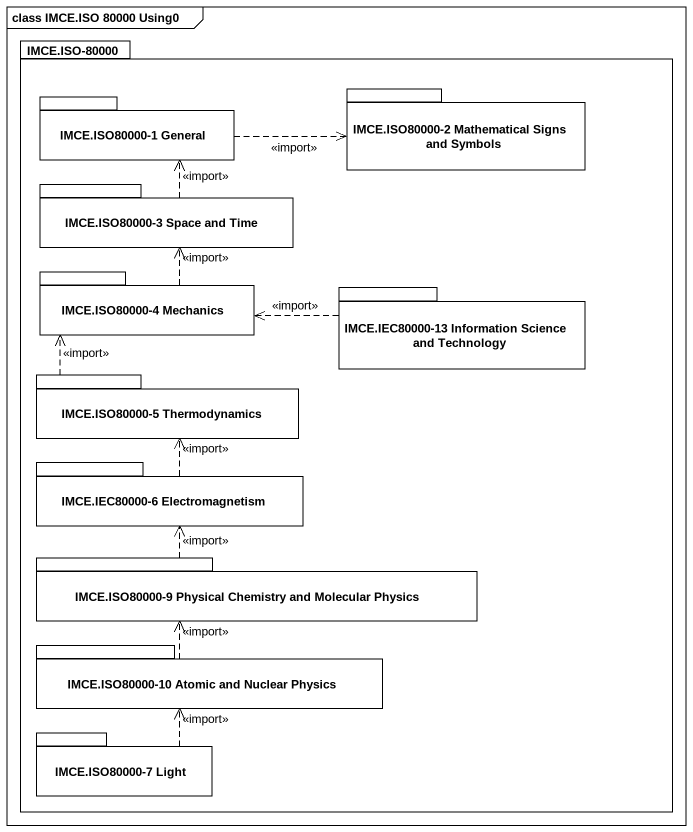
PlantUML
@startuml
mainframe class IMCE.ISO 80000 Using0
package "IMCE.ISO-80000" as IMCE_ISO_80000 #FFFFFF {
  package "IMCE.ISO80000-1 General" as IMCE_ISO80000_1_General #FFFFFF {
  }
  package "IMCE.ISO80000-2 Mathematical Signs and Symbols" as IMCE_ISO80000_2 #FFFFFF {
  }
  package "IMCE.ISO80000-3 Space and Time" as IMCE_ISO80000_3_Space_and #FFFFFF {
  }
  package "IMCE.ISO80000-4 Mechanics" as IMCE_ISO80000_4_Mechanics #FFFFFF {
  }
  package "IMCE.IEC80000-13 Information Science and Technology" as IMCE_IEC80000_13 #FFFFFF {
  }
  package "IMCE.ISO80000-5 Thermodynamics" as IMCE_ISO80000_5 #FFFFFF {
  }
  package "IMCE.IEC80000-6 Electromagnetism" as IMCE_IEC80000_6 #FFFFFF {
  }
  package "IMCE.ISO80000-9 Physical Chemistry and Molecular Physics" as IMCE_ISO80000_9_Physical #FFFFFF {
  }
  package "IMCE.ISO80000-10 Atomic and Nuclear Physics" as IMCE_ISO80000_10_Atomic_and #FFFFFF {
  }
  package "IMCE.ISO80000-7 Light" as IMCE_ISO80000_7_Light #FFFFFF {
  }
}
IMCE_ISO80000_1_General .right.> IMCE_ISO80000_2 : <<import>>
IMCE_ISO80000_3_Space_and .up.> IMCE_ISO80000_1_General : <<import>>
IMCE_ISO80000_4_Mechanics .up.> IMCE_ISO80000_3_Space_and : <<import>>
IMCE_IEC80000_13 .left.> IMCE_ISO80000_4_Mechanics : <<import>>
IMCE_ISO80000_5 .up.> IMCE_ISO80000_4_Mechanics : <<import>>
IMCE_IEC80000_6 .up.> IMCE_ISO80000_5 : <<import>>
IMCE_ISO80000_9_Physical .up.> IMCE_IEC80000_6 : <<import>>
IMCE_ISO80000_10_Atomic_and .up.> IMCE_ISO80000_9_Physical : <<import>>
IMCE_ISO80000_7_Light .up.> IMCE_ISO80000_10_Atomic_and : <<import>>
@enduml
